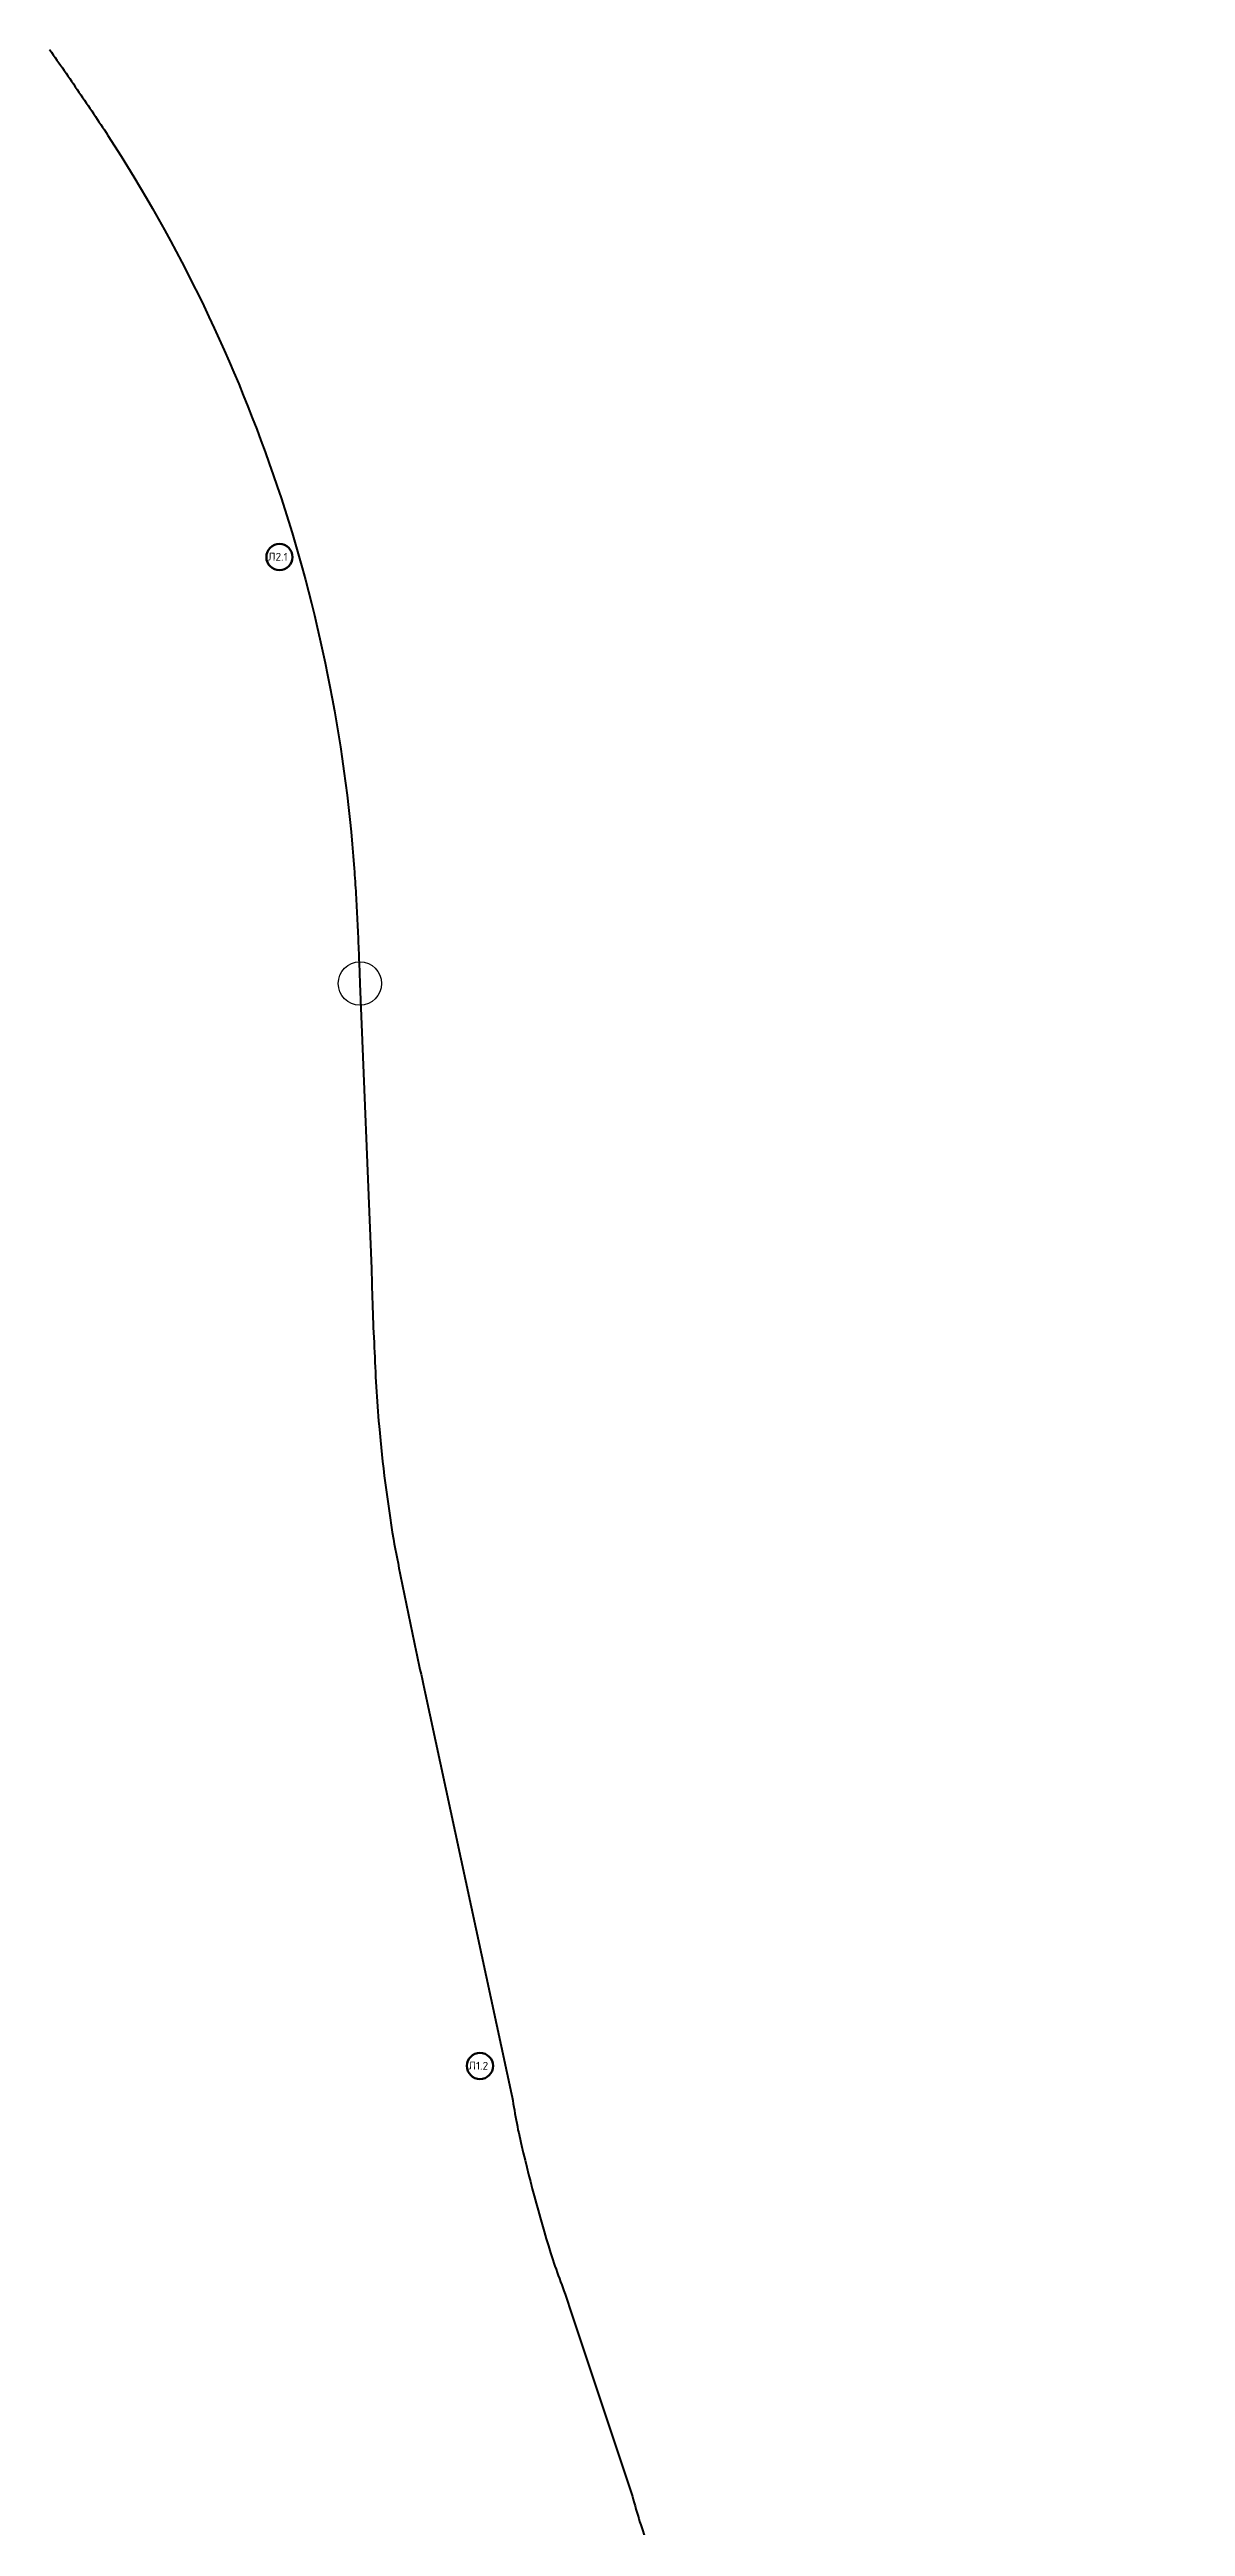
# Model space of a CAD drawing. Extents: x 8901 to 9915, y 12037 to 13981.
# Drawn here: x 8901 to 9335, y 13034 to 13981 of the extents above; entities that cross this region are included whole.
import ezdxf

# ---------------------------------------------------------------- set-up
doc = ezdxf.new("R2010")
doc.units = 0
doc.header["$LTSCALE"] = 5
for name, color, linetype, lineweight in [('-ЛОТОК Киселева', 4, 'Continuous', 40), ('кресты здания и сооружения', 1, 'Continuous', 30), ('ЛОТОК', 1, 'Continuous', 40)]:
    doc.layers.add(name, color=color, linetype=linetype, lineweight=lineweight)
doc.styles.get("Standard").update_dxf_attribs({"font": 'simplex.shx'})
doc.linetypes.add('Водоотвод право', pattern='A,15,[130,ltypeshp.shx,S=0.75,R=0,X=0,Y=0],-1e-05,[130,ltypeshp.shx,S=2.527969,R=81.469167,X=-2.5,Y=0.375],-1e-05,[130,ltypeshp.shx,S=2.527969,R=-81.469167,X=-2.5,Y=-0.375],-1e-05,[130,ltypeshp.shx,S=0.75,R=0,X=-5,Y=0],-1e-05,[130,ltypeshp.shx,S=1.875,R=90,X=-3.125,Y=0.1875],-1e-05,[130,ltypeshp.shx,S=1.25,R=90,X=-3.75,Y=0.375],-1e-05,[130,ltypeshp.shx,S=0.625,R=90,X=-4.375,Y=0.5625],-1e-05,[130,ltypeshp.shx,S=1.875,R=90,X=-3.125,Y=-0.1875],-1e-05,[130,ltypeshp.shx,S=1.25,R=90,X=-3.75,Y=-0.375],-1e-05,[130,ltypeshp.shx,S=0.625,R=90,X=-4.375,Y=-0.5625],-1e-05,[130,ltypeshp.shx,S=2.5,R=90,X=-2.5,Y=0],-1e-05', length=15.00011)

msp = doc.modelspace()

# ---------------------------------------------------------------- linework, layer by layer
at = {"layer": '-ЛОТОК Киселева', "color": 215, "linetype": 'Водоотвод право', "ltscale": 0.4, "true_color": 0xa953a0, "flags": 128}
for points in [[(8901.2, 13980.76, -0.00051), (8906.78, 13972.72, -0.001563), (8912.44, 13964.51, -0.002604), (8918.02, 13956.26, -0.003646), (8923.49, 13947.95, -0.125949), (9017.6, 13667.74, -0.003646), (9018.25, 13657.82, -0.002604), (9018.78, 13647.87, -0.001563), (9019.23, 13637.91, -0.000521), (9019.64, 13627.92), (9019.8, 13623.8)], [(9019.8, 13623.8), (9024.18, 13514.74, -0.00066), (9024.62, 13499.82, 0.005376), (9025.3, 13484.72, 0.005935), (9026.01, 13469.66, 0.00394), (9027.1, 13454.6, 0.017994), (9032.57, 13411.45, 0.001975), (9035.46, 13396.64, -0.003377), (9038.45, 13381.87, 0.002344), (9041.51, 13367.14, -0.00099), (9044.75, 13352.49), (9077.72, 13199.33, -0.001621), (9079.49, 13189.39, 0.015349), (9081.57, 13179.62, 0.018748), (9093.49, 13135.91, 0.002949), (9096.9, 13126.43, -0.014283), (9100.18, 13116.98), (9123.89, 13045.53, 0.005561), (9126.69, 13035.93, -0.002571), (9129.86, 13026.31, 0.002795), (9132.13, 13019.94), (9134.97, 13015.67, 0.014115), (9147.75, 12984.11, -0.017184), (9150.27, 12978.41), (9151.99, 12973.7, 0.034273), (9155.37, 12965.54), (9178.19, 12915.74), (9183.34, 12907.1), (9195.19, 12881.23), (9198.35, 12871.74), (9270.1, 12715.13, 0.019562), (9273.91, 12705.86, -0.00682), (9278.06, 12696.7, 0.038388), (9324.36, 12616.4, 0.00655), (9330.46, 12608.36, 0.012195), (9335.24, 12601.69)]]:
    msp.add_lwpolyline(points, format="xyb", dxfattribs=at)
at = {"color": 5, "lineweight": 50}
for centre in [(8989.05, 13786.79), (9065.67, 13210.07)]:
    msp.add_circle(centre, 5, dxfattribs=at)
at = {"layer": 'кресты здания и сооружения', "color": 3}
msp.add_circle((9019.8, 13623.8), 8.27, dxfattribs=at)
msp.add_circle((9019.8, 13623.8), 8.27, dxfattribs=at)

# ---------------------------------------------------------------- texts
at = {"layer": 'ЛОТОК', "color": 5, "lineweight": 30}
for s, p in [('Л2.1', (8984.66, 13785.47)), ('Л1.2', (9061.28, 13208.75))]:
    msp.add_text(s, height=3, rotation=358.72881, dxfattribs=at).set_placement(p)

doc.saveas('drawing.dxf')
